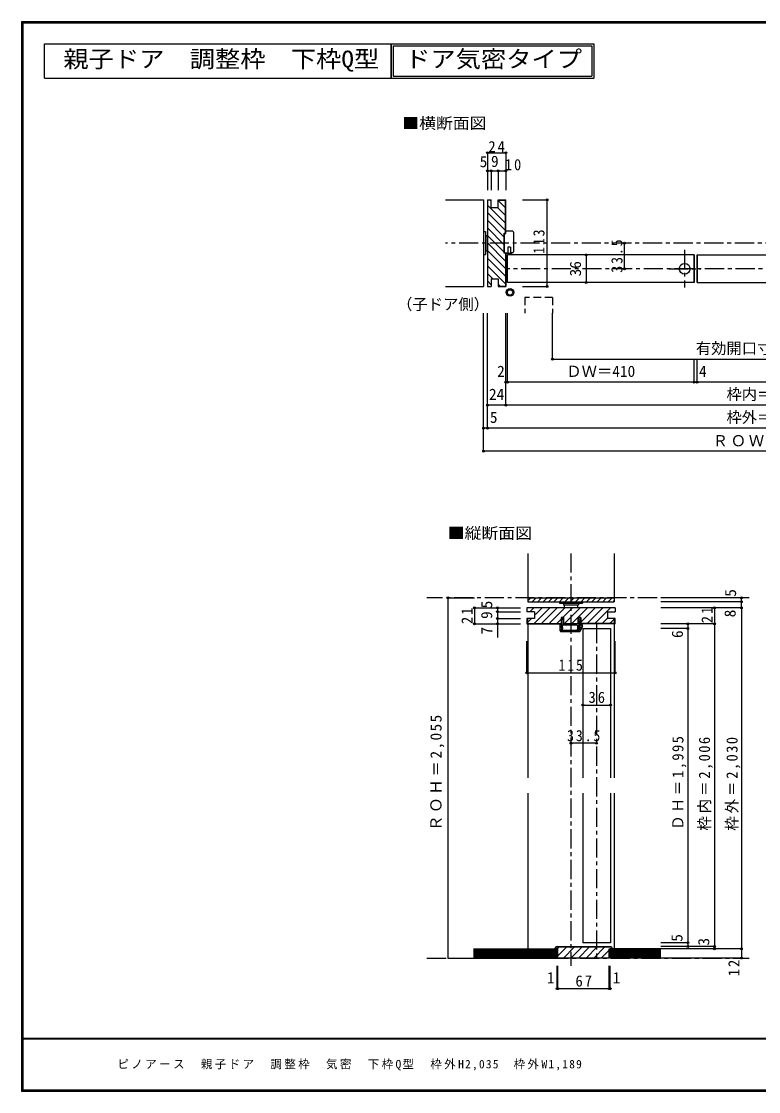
# Model space of a CAD drawing. Units: millimetres at full size, sheet at 1:5. Extents: x -973 to 977, y -718 to 696.
# Drawn here: x -973 to -11, y -701 to 696 of the extents above; entities that cross this region are included whole.
import ezdxf
from ezdxf.enums import TextEntityAlignment as Align

# ---------------------------------------------------------------- set-up
doc = ezdxf.new("R2010")
doc.units = ezdxf.units.MM
doc.header["$LTSCALE"] = 5
doc.header["$PDMODE"] = 32
doc.header["$PDSIZE"] = 2.5
for name, pattern in [('CHAIN1', [8, 5, -1, 1, -1]), ('DASHED1', [1.8, 1.2, -0.6]), ('DASHED2', [3, 2, -1])]:
    doc.linetypes.add(name, pattern=pattern)
for name, color, linetype in [('0-0_補助線', 7, 'Continuous'), ('0-1_通り芯', 4, 'CHAIN1'), ('0-3_仕上げ', 7, 'Continuous'), ('0-4_枠', 3, 'Continuous'), ('0-6_扉', 6, 'Continuous'), ('0-7_金物', 7, 'Continuous'), ('0-A_文字', 3, 'Continuous'), ('0-B_寸法', 7, 'Continuous'), ('0-C_ハッチ', 4, 'DASHED1'), ('F-1_枠', 6, 'Continuous'), ('F-A_文字', 7, 'Continuous')]:
    doc.layers.add(name, color=color, linetype=linetype)
doc.styles.add('ＭＳ ゴシック', font='')
doc.styles.get('ＭＳ ゴシック').set_extended_font_data('MS Gothic')

# ---------------------------------------------------------------- blocks, each defined once
blk = doc.blocks.new('02')
at = {"layer": '0-0_補助線'}
for p, q in [((-4.998, -10.239), (-4.998, 14.761)), ((5.802, 17.761), (-3.198, 17.761)), ((6.802, 16.761), (6.802, -9.239)), ((-4.998, -10.239), (-0.698, -10.239)), ((2.702, -3.239), (2.702, -10.239)), ((5.802, -10.239), (2.702, -10.239)), ((5.002, -10.239), (4.402, -10.839))]:
    blk.add_line(p, q, dxfattribs=at)
for points in [[(-4.998, 14.761), (-3.198, 14.761), (-3.198, 17.761)], [(-3.469, -10.239), (-2.869, -10.839), (4.402, -10.839)], [(2.702, -3.239), (-0.698, -3.239), (-0.698, -10.239)]]:
    blk.add_lwpolyline(points, dxfattribs=at)
for centre, start, end in [((5.802, 16.761), 0, 90), ((5.802, -9.239), 270, 0)]:
    blk.add_arc(centre, 1, start, end, dxfattribs=at)

msp = doc.modelspace()

# ---------------------------------------------------------------- linework, layer by layer
at = {"layer": '0-0_補助線'}
for p, q in [((-369.847, 463), (-369.847, 350)), ((-369.847, 421.5), (-367.347, 421.5)), ((-369.847, 421.5), (-369.847, 391.5)), ((-367.347, 421.5), (-367.347, 391.5)), ((-367.347, 416.5), (-365.347, 416.5)), ((-365.347, 416.5), (-365.347, 396.5)), ((-365.347, 415.5), (-364.847, 415.5)), ((-369.847, 391.5), (-367.347, 391.5)), ((-367.347, 396.5), (-365.347, 396.5)), ((-365.347, 397.5), (-364.847, 397.5)), ((-246.172, -86), (-244.672, -83)), ((-244.672, -83), (-242.772, -86)), ((-269.922, -99.5), (-269.922, -90.8)), ((-269.397, -90.602), (-267.947, -92.502)), ((-267.622, -86), (-268.772, -86)), ((-268.172, -93), (-268.422, -93)), ((-268.409, -93.387), (-267.936, -95.105)), ((-268.122, -93), (-267.872, -93)), ((-267.622, -90.5), (-267.622, -86)), ((-267.12, -93.834), (-266.808, -94.695)), ((-266.672, -92.5), (-266.672, -93)), ((-247.922, -92), (-266.172, -92)), ((-245.422, -90.5), (-266.122, -90.5)), ((-246.872, -95.469), (-247.69, -98.092)), ((-247.422, -92.5), (-247.422, -94.46)), ((-245.576, -96.017), (-246.354, -98.509)), ((-246.172, -86), (-245.422, -86)), ((-246.022, -92), (-246.022, -94.337)), ((-244.922, -92), (-246.022, -92)), ((-244.622, -93), (-245.874, -94.203)), ((-245.472, -95), (-245.422, -95)), ((-245.422, -86), (-245.422, -90.5)), ((-245.422, -99), (-245.422, -95)), ((-244.922, -91.2), (-244.922, -92)), ((-243.922, -91.2), (-244.922, -91.2)), ((-242.422, -91.9), (-244.922, -91.9)), ((-243.922, -93), (-244.622, -93)), ((-243.922, -91.2), (-243.922, -86)), ((-243.922, -86), (-242.772, -86)), ((-242.422, -91.2), (-243.922, -91.2)), ((-243.922, -100), (-243.922, -93)), ((-241.438, -93.491), (-243.922, -98.44)), ((-240.812, -93.805), (-243.922, -100)), ((-268.922, -100.5), (-244.422, -100.5)), ((-245.422, -99), (-268.422, -99))]:
    msp.add_line(p, q, dxfattribs=at)
at = {"layer": '0-0_補助線', "color": 3}
for p, q in [((-364.847, 463), (-359.847, 463)), ((-364.847, 463), (-364.847, 350)), ((-359.847, 453), (-359.847, 463)), ((-350.847, 462.5), (-341.347, 462.5)), ((-341.347, 419.491), (-341.347, 462.5)), ((-340.847, 419.491), (-340.847, 463)), ((-342.848, 419.491), (-340.847, 419.491)), ((-342.848, 393.491), (-342.848, 419.491)), ((-340.847, 393.491), (-342.848, 393.491)), ((-341.347, 393.491), (-341.347, 350.5)), ((-340.847, 393.491), (-340.847, 350)), ((-364.847, 350), (-359.847, 350)), ((-359.847, 360), (-359.847, 350)), ((-350.847, 350.5), (-341.347, 350.5)), ((-350.847, 350), (-340.847, 350)), ((-313.293, -69.5), (-313.293, -74.5)), ((-198.293, -69.5), (-313.293, -69.5)), ((-198.293, -69.5), (-198.293, -74.5)), ((-303.293, -74.5), (-313.293, -74.5)), ((-303.293, -83.5), (-313.293, -83.5)), ((-313.293, -83.5), (-313.293, -90.5)), ((-303.293, -74.5), (-303.293, -83.5)), ((-242.772, -82), (-246.472, -82)), ((-246.472, -90.5), (-246.472, -82)), ((-242.772, -82), (-242.772, -90.5)), ((-208.293, -74.5), (-208.293, -83.5)), ((-208.293, -74.5), (-198.293, -74.5)), ((-198.293, -83.5), (-208.293, -83.5)), ((-198.793, -90), (-198.793, -83.5)), ((-198.293, -90.5), (-198.293, -83.5)), ((-313.293, -90.5), (-268.772, -90.5)), ((-246.472, -90.5), (-265.072, -90.5)), ((-198.793, -90), (-242.772, -90)), ((-198.293, -90.5), (-242.772, -90.5))]:
    msp.add_line(p, q, dxfattribs=at)
at = {"layer": '0-0_補助線', "color": 4}
for p, q in [((-359.847, 461.034), (-361.813, 463)), ((-341.347, 452.434), (-350.847, 461.934)), ((-341.347, 462.333), (-341.514, 462.5)), ((-341.347, 432.635), (-364.847, 456.135)), ((-341.347, 442.534), (-351.813, 453)), ((-341.347, 422.735), (-364.847, 446.235)), ((-342.848, 414.337), (-364.847, 436.336)), ((-342.848, 404.437), (-364.847, 426.436)), ((-342.848, 394.538), (-364.847, 416.537)), ((-341.347, 383.137), (-364.847, 406.637)), ((-341.347, 373.238), (-364.847, 396.738)), ((-341.347, 363.338), (-364.847, 386.838)), ((-341.347, 353.439), (-364.847, 376.939)), ((-357.808, 360), (-364.847, 367.039)), ((-359.847, 352.14), (-364.847, 357.14)), ((-348.308, 350.5), (-350.847, 353.039)), ((-309.379, -74.5), (-304.379, -69.5)), ((-304.08, -90), (-283.58, -69.5)), ((-302.293, -78.313), (-293.479, -69.5)), ((-294.18, -90), (-273.68, -69.5)), ((-284.281, -90), (-263.781, -69.5)), ((-266.381, -82), (-253.881, -69.5)), ((-264.482, -90), (-243.982, -69.5)), ((-254.582, -90), (-234.082, -69.5)), ((-242.772, -88.089), (-224.183, -69.5)), ((-234.783, -90), (-214.283, -69.5)), ((-224.884, -90), (-204.384, -69.5)), ((-312.793, -88.814), (-307.479, -83.5)), ((-214.984, -90), (-208.484, -83.5)), ((-205.085, -90), (-198.793, -83.708)), ((-274.381, -90), (-268.772, -84.391)), ((-313.293, -154.267), (-313.293, -113.152)), ((-198.293, -154.267), (-198.293, -113.152)), ((-313.293, -154.267), (-198.293, -154.267))]:
    msp.add_line(p, q, dxfattribs=at)
at = {"layer": '0-0_補助線', "color": 6}
msp.add_line((-240.293, -96.5), (-204.293, -96.5), dxfattribs=at)
at = {"layer": '0-0_補助線', "color": 3}
for points in [[(-359.847, 453), (-350.847, 453), (-350.847, 463), (-340.847, 463)], [(-359.847, 360), (-350.847, 360), (-350.847, 350)], [(-312.793, -83.5), (-312.793, -90), (-268.772, -90)], [(-265.072, -90.5), (-265.072, -82), (-268.772, -82), (-268.772, -90.5)]]:
    msp.add_lwpolyline(points, dxfattribs=at)
at = {"layer": '0-0_補助線'}
for points in [[(-265.372, -86), (-266.872, -83), (-268.772, -86)], [(-268.422, -99), (-268.422, -96.9), (-266.422, -96.9), (-266.422, -95.7), (-268.422, -95.7), (-268.422, -93)], [(-267.622, -90.5), (-267.872, -90.5), (-267.872, -93)], [(-265.372, -86), (-266.122, -86), (-266.122, -90.5)]]:
    msp.add_lwpolyline(points, dxfattribs=at)
for radius in [5, 3.5]:
    msp.add_circle((-335.383, 342.158), radius, dxfattribs=at)
for centre, radius, start, end in [((-269.622, -90.8), 0.3, 41.34778, 180), ((-268.122, -93.3), 0.3, 90, 196.79003), ((-268.172, -92.7), 0.3, 270, 41.34778), ((-267.372, -94.9), 0.6, 196.79003, 270), ((-267.372, -94.9), 0.6, 270, 23.33765), ((-267.672, -93), 1, 303.47738, 0), ((-266.172, -92.5), 0.5, 90, 180), ((-247.922, -92.5), 0.5, 0, 90), ((-246.222, -94.46), 1.2, 180, 237.21126), ((-245.222, -94.337), 0.8, 180, 221.40962), ((-245.472, -94.5), 0.5, 143.61521, 270), ((-246.722, -95.66), 1.2, 342.67017, 41.40962), ((-242.422, -93), 1.8, 333.42485, 90), ((-242.422, -93), 1.1, 333.42485, 90), ((-268.922, -99.5), 1, 180, 270), ((-247.022, -98.3), 0.7, 162.67017, 342.67017), ((-244.422, -100), 0.5, 270, 0)]:
    msp.add_arc(centre, radius, start, end, dxfattribs=at)
for p in [(-313.293, -154.267), (-198.293, -154.267)]:
    msp.add_point(p, dxfattribs=at)
at = {"layer": '0-1_通り芯'}
for p, q in [((423.153, 406.5), (-419.847, 406.5)), ((344.153, 373), (-340.847, 373)), ((-255.793, 1.5), (-255.793, -536.5)), ((-23.347, -56.5), (-443.923, -56.5)), ((-222.293, -90.5), (-222.293, -526.5)), ((-443.923, -526.5), (-23.347, -526.5))]:
    msp.add_line(p, q, dxfattribs=at)
at = {"layer": '0-1_通り芯', "color": 7}
for p, q in [((-107.384, 397.796), (-107.384, 348.563)), ((-127.919, 373), (-86.133, 373))]:
    msp.add_line(p, q, dxfattribs=at)
at = {"layer": '0-1_通り芯', "color": 7, "linetype": 'Continuous'}
msp.add_circle((-107.384, 373), 7, dxfattribs=at)
at = {"layer": '0-3_仕上げ'}
for p, q in [((-419.847, 463), (-369.847, 463)), ((-419.847, 350), (-369.847, 350)), ((-312.293, 1.5), (-312.293, -61.5)), ((-199.293, 1.5), (-199.293, -61.5)), ((-312.293, -56.5), (-199.293, -56.5)), ((-312.293, -61.5), (-199.293, -61.5)), ((-382.963, -516), (-273.793, -516)), ((-138.347, -516), (-204.793, -516)), ((-382.963, -517.5), (-273.793, -517.5)), ((-382.963, -519), (-273.793, -519)), ((-382.963, -520.5), (-273.793, -520.5)), ((-382.963, -522), (-273.793, -522)), ((-382.963, -523.5), (-273.793, -523.5)), ((-382.963, -525), (-273.793, -525)), ((-138.347, -517.5), (-204.793, -517.5)), ((-138.347, -519), (-204.793, -519)), ((-138.347, -520.5), (-204.793, -520.5)), ((-138.347, -522), (-204.793, -522)), ((-138.347, -523.5), (-204.793, -523.5)), ((-138.347, -525), (-204.793, -525))]:
    msp.add_line(p, q, dxfattribs=at)
at = {"layer": '0-3_仕上げ', "color": 2}
for p, q in [((-382.963, -514.5), (-273.793, -514.5)), ((-273.793, -514.5), (-273.793, -526.5)), ((-204.793, -514.5), (-204.793, -526.5)), ((-138.347, -514.5), (-204.793, -514.5)), ((-382.963, -526.5), (-273.793, -526.5)), ((-138.347, -526.5), (-204.793, -526.5))]:
    msp.add_line(p, q, dxfattribs=at)
at = {"layer": '0-4_枠', "color": 4}
for p, q in [((-312.293, -90.5), (-312.293, -291.5)), ((-199.293, -90.5), (-199.293, -291.5)), ((-312.293, -311.5), (-312.293, -514.5)), ((-199.293, -311.5), (-199.293, -514.5))]:
    msp.add_line(p, q, dxfattribs=at)
at = {"layer": '0-4_枠'}
for p, q in [((-272.793, -514.5), (-276.793, -514.5)), ((-273.793, -511.5), (-204.793, -511.5)), ((-273.793, -512), (-204.793, -512)), ((-272.793, -526.5), (-272.793, -514.5)), ((-205.793, -526.5), (-272.793, -526.5))]:
    msp.add_line(p, q, dxfattribs=at)
msp.add_lwpolyline([(-205.793, -526.5), (-205.793, -514.5), (-201.793, -514.5)], dxfattribs=at)
for centre, radius, start, end in [((-273.793, -514.5), 3, 90, 180), ((-273.793, -514.5), 2.5, 90, 180), ((-204.793, -514.5), 3, 0, 90), ((-204.793, -514.5), 2.5, 0, 90)]:
    msp.add_arc(centre, radius, start, end, dxfattribs=at)
at = {"layer": '0-6_扉'}
for p, q in [((-94.884, 391), (-338.847, 391)), ((-338.847, 355), (-338.847, 391)), ((-94.884, 355), (-94.884, 391)), ((-94.884, 391), (-94.884, 355)), ((-90.884, 355), (-90.884, 391)), ((-90.884, 391), (-90.884, 355)), ((-90.884, 391), (115.635, 391)), ((-94.884, 355), (-338.847, 355)), ((-90.884, 355), (115.635, 355)), ((-240.293, -96.5), (-240.293, -291.5)), ((-204.293, -96.5), (-204.293, -291.5)), ((-240.293, -311.5), (-240.293, -506.5)), ((-204.293, -311.5), (-204.293, -506.5)), ((-204.293, -506.5), (-240.293, -506.5))]:
    msp.add_line(p, q, dxfattribs=at)
at = {"layer": '0-6_扉', "linetype": 'DASHED2'}
msp.add_line((-279.852, 335.71), (-279.852, 314.986), dxfattribs=at)
msp.add_lwpolyline([(-279.852, 335.71), (-315.852, 335.71), (-315.852, 314.986)], dxfattribs=at)
at = {"layer": '0-7_金物'}
for p, q in [((-270.793, -61.5), (-270.793, -63.5)), ((-270.793, -61.5), (-240.793, -61.5)), ((-270.793, -63.5), (-240.793, -63.5)), ((-265.793, -63.5), (-265.793, -65.5)), ((-265.793, -65.5), (-245.793, -65.5)), ((-264.793, -65.5), (-264.793, -69.5)), ((-246.793, -69.5), (-246.793, -65.5)), ((-245.793, -63.5), (-245.793, -65.5)), ((-240.793, -61.5), (-240.793, -63.5))]:
    msp.add_line(p, q, dxfattribs=at)
at = {"layer": '0-A_文字'}
for p, q in [((-943.333, 621.667), (-943.333, 666.667)), ((-943.333, 666.667), (-490.476, 666.667)), ((-490.476, 621.667), (-490.476, 666.667)), ((-490.476, 666.667), (-490.476, 621.667)), ((-487.976, 664.167), (-228.372, 664.167)), ((-487.976, 664.167), (-487.976, 624.167)), ((-228.372, 664.167), (-228.372, 624.167)), ((-943.333, 621.667), (-490.476, 621.667)), ((-490.476, 621.667), (-225.872, 621.667)), ((-487.976, 624.167), (-228.372, 624.167))]:
    msp.add_line(p, q, dxfattribs=at)
for points in [[(-490.476, 666.667), (-490.476, 621.667), (-490.476, 666.667)], [(-490.476, 666.667), (-225.872, 666.667), (-225.872, 621.667)]]:
    msp.add_lwpolyline(points, dxfattribs=at)
at = {"layer": '0-B_寸法', "color": 4}
for p, q in [((-364.847, 524.503), (-364.847, 475.461)), ((-364.847, 500.979), (-340.847, 500.979)), ((-359.847, 500.979), (-359.847, 475.461)), ((-350.847, 500.979), (-350.847, 475.461)), ((-318.987, 463), (-287.077, 463)), ((-287.077, 350), (-287.077, 463)), ((-185.837, 373), (-185.837, 406.5)), ((-235.837, 391), (-235.837, 355)), ((-318.987, 350), (-287.077, 350)), ((-369.823, 164.986), (-369.823, 314.986)), ((-364.847, 164.986), (-364.847, 314.986)), ((-364.847, 164.986), (-364.847, 314.986)), ((-340.847, 194.986), (-340.847, 314.986)), ((-338.847, 224.986), (-338.847, 314.986)), ((-279.852, 254.986), (-279.852, 314.986)), ((-279.852, 254.986), (284.158, 254.986)), ((-94.884, 224.986), (-94.884, 254.986)), ((-90.884, 224.986), (-90.884, 254.986)), ((344.153, 224.986), (-340.847, 224.986)), ((368.153, 194.986), (-364.847, 194.986)), ((-364.847, 164.986), (-369.823, 164.986)), ((-369.823, 134.986), (-369.823, 164.986)), ((368.153, 164.986), (-364.847, 164.986)), ((373.129, 134.986), (-369.823, 134.986)), ((-416.704, -56.5), (-381.704, -56.5)), ((-416.704, -56.5), (-416.704, -526.5)), ((-381.704, -69.5), (-321.704, -69.5)), ((-381.704, -69.5), (-381.704, -90.5)), ((-351.704, -69.5), (-351.704, -108.214)), ((-33.347, -56.5), (-138.347, -56.5)), ((-33.347, -61.5), (-138.347, -61.5)), ((-33.347, -69.5), (-138.347, -69.5)), ((-33.347, -69.5), (-138.347, -69.5)), ((-68.347, -69.5), (-68.347, -514.5)), ((-33.347, -61.5), (-33.347, -56.5)), ((-33.347, -69.5), (-33.347, -61.5)), ((-33.347, -68.5), (-33.347, -526.5)), ((-351.704, -74.5), (-321.704, -74.5)), ((-351.704, -83.5), (-321.704, -83.5)), ((-381.704, -90.5), (-321.704, -90.5)), ((-68.347, -90.5), (-138.347, -90.5)), ((-103.347, -96.5), (-138.347, -96.5)), ((-103.347, -90.5), (-103.347, -511.5)), ((-240.293, -196.311), (-204.293, -196.311)), ((-222.293, -246.311), (-255.793, -246.311)), ((-103.347, -506.5), (-138.347, -506.5)), ((-68.347, -511.5), (-138.347, -511.5)), ((-33.347, -514.5), (-138.347, -514.5)), ((-416.704, -526.5), (-381.704, -526.5)), ((-33.347, -526.5), (-138.347, -526.5)), ((-273.793, -566.5), (-273.793, -536.5)), ((-272.793, -566.5), (-272.793, -536.5)), ((-205.793, -566.5), (-205.793, -536.5)), ((-204.793, -566.5), (-204.793, -536.5)), ((-273.793, -566.5), (-272.793, -566.5)), ((-272.793, -566.5), (-205.793, -566.5)), ((-205.793, -566.5), (-204.793, -566.5))]:
    msp.add_line(p, q, dxfattribs=at)
msp.add_lwpolyline([(-364.847, 524.503), (-340.847, 524.503), (-340.847, 475.461)], dxfattribs=at)
at = {"layer": '0-B_寸法'}
for p in [(-364.847, 524.503), (-340.847, 524.503), (-364.847, 500.979), (-359.847, 500.979), (-350.847, 500.979), (-340.847, 500.979), (-287.077, 463), (-185.837, 406.5), (-235.837, 391), (-185.837, 373), (-287.077, 350), (-235.837, 355), (-279.852, 254.986), (-340.847, 224.986), (-338.847, 224.986), (-94.884, 224.986), (-90.884, 224.986), (-364.847, 194.986), (-340.847, 194.986), (-369.823, 164.986), (-364.847, 164.986), (-369.823, 134.986), (-416.704, -56.5), (-33.347, -56.5), (-381.704, -69.5), (-351.704, -69.5), (-68.347, -69.5), (-33.347, -61.5), (-33.347, -69.5), (-33.347, -69.5), (-351.704, -74.5), (-351.704, -83.5), (-381.704, -90.5), (-351.704, -90.5), (-103.347, -90.5), (-103.347, -96.5), (-68.347, -90.5), (-240.293, -196.311), (-204.293, -196.311), (-255.793, -246.311), (-222.293, -246.311), (-103.347, -506.5), (-103.347, -511.5), (-68.347, -511.5), (-68.347, -514.5), (-33.347, -514.5), (-33.347, -526.5), (-273.793, -566.5), (-272.793, -566.5), (-205.793, -566.5), (-204.793, -566.5)]:
    msp.add_point(p, dxfattribs=at)
at = {"layer": '0-C_ハッチ'}
for p, q in [((-312.293, -60.394), (-308.398, -56.5)), ((-306.327, -61.5), (-301.327, -56.5)), ((-299.256, -61.5), (-294.256, -56.5)), ((-292.185, -61.5), (-287.185, -56.5)), ((-285.114, -61.5), (-280.114, -56.5)), ((-278.043, -61.5), (-273.043, -56.5)), ((-270.972, -61.5), (-265.972, -56.5)), ((-263.901, -61.5), (-258.901, -56.5)), ((-256.83, -61.5), (-251.83, -56.5)), ((-249.759, -61.5), (-244.759, -56.5)), ((-242.688, -61.5), (-237.688, -56.5)), ((-235.616, -61.5), (-230.616, -56.5)), ((-228.545, -61.5), (-223.545, -56.5)), ((-221.474, -61.5), (-216.474, -56.5)), ((-214.403, -61.5), (-209.403, -56.5)), ((-207.332, -61.5), (-202.332, -56.5)), ((-200.261, -61.5), (-199.293, -60.532))]:
    msp.add_line(p, q, dxfattribs=at)
at = {"layer": '0-C_ハッチ', "linetype": 'Continuous'}
for p, q in [((-273.528, -514.5), (-271.028, -512)), ((-272.793, -523.664), (-261.128, -512)), ((-265.729, -526.5), (-251.229, -512)), ((-255.83, -526.5), (-241.329, -512)), ((-245.93, -526.5), (-231.43, -512)), ((-236.031, -526.5), (-221.53, -512)), ((-226.131, -526.5), (-211.631, -512)), ((-216.232, -526.5), (-205.793, -516.061))]:
    msp.add_line(p, q, dxfattribs=at)
at = {"layer": 'F-1_枠'}
for p, q in [((-973.347, 695.833), (-973.347, -700.833)), ((-973.347, 695.833), (976.653, 695.833)), ((-973.347, 695), (976.653, 695)), ((-973.347, 694.167), (976.653, 694.167)), ((-972.514, 695.833), (-972.514, -700.833)), ((-971.68, 695.833), (-971.68, -700.833)), ((976.653, -631.667), (-973.347, -631.667)), ((976.653, -632.5), (-973.347, -632.5)), ((976.653, -699.167), (-973.347, -699.167)), ((976.653, -700), (-973.347, -700)), ((976.653, -700.833), (-973.347, -700.833))]:
    msp.add_line(p, q, dxfattribs=at)

# ---------------------------------------------------------------- block references
at = {"layer": '0-0_補助線'}
msp.add_blockref('02', (-337.649, 404.23), dxfattribs=at)

# ---------------------------------------------------------------- texts
at = {"layer": '0-0_補助線', "insert": (-272.043, -151.767), "char_height": 14.66, "attachment_point": 7, "style": 'ＭＳ ゴシック'}
msp.add_mtext('\\T1.27;\\W0.9;115', dxfattribs=at)
at = {"layer": '0-A_文字', "style": 'ＭＳ ゴシック', "width": 1.1}
for s, p in [('親子ドア\u3000調整枠\u3000下枠Q型', (-918.542, 629.167)), ('ドア気密タイプ', (-472.351, 629.167))]:
    msp.add_text(s, height=21.99, dxfattribs=at).set_placement(p, align=Align.BOTTOM_LEFT)
at = {"layer": '0-A_文字', "color": 7, "style": 'ＭＳ ゴシック', "width": 1.1}
for s, p in [('■横断面図', (-476.07, 551.226)), ('■縦断面図', (-416.704, 16.256))]:
    msp.add_text(s, height=14.66, dxfattribs=at).set_placement(p, align=Align.BOTTOM_LEFT)
at = {"layer": '0-A_文字', "color": 7, "style": 'ＭＳ ゴシック'}
msp.add_text('（子ドア側）', height=14.66, dxfattribs=at).set_placement((-482.847, 314.986), align=Align.BOTTOM_LEFT)
at = {"layer": '0-B_寸法', "style": 'ＭＳ ゴシック'}
for s, p in [('5', (-375.016, 501.133)), ('9', (-360.23, 501.527)), ('有効開口寸法＝1,021', (-92.847, 257.486)), ('2', (-352.169, 227.486)), ('ＤＷ＝410', (-261.865, 227.486)), ('4', (-88.65, 227.486)), ('24', (-362.847, 197.486)), ('枠内＝1,141', (-52.847, 197.486)), ('5', (-361.701, 167.486)), ('枠外＝1,189', (-52.847, 167.486)), ('1', (-287.293, -564)), ('1', (-201.293, -564))]:
    msp.add_text(s, height=14.66, dxfattribs=at).set_placement(p, align=Align.BOTTOM_LEFT)
for s, p in [('36', (-238.337, 363)), ('5', (-35.847, -55.059)), ('5', (-354.204, -70.204)), ('9', (-354.204, -84)), ('8', (-36.47, -81.857)), ('7', (-354.204, -104.362)), ('6', (-105.275, -108.902)), ('5', (-105.847, -505.25)), ('3', (-70.847, -510.25))]:
    msp.add_text(s, height=14.66, rotation=90, dxfattribs=at).set_placement(p, align=Align.BOTTOM_LEFT)
at = {"layer": '0-B_寸法', "char_height": 14.66, "attachment_point": 7, "style": 'ＭＳ ゴシック'}
for s, insert in [('\\T1.27;\\W0.95;24', (-363.616, 525.084)), ('\\T1.27;\\W0.95;10', (-342.196, 501.33)), ('\\T1.18;ＲＯＷ＝1,199', (-70.847, 137.486)), ('\\T1.27;\\W0.95;36', (-232.918, -193.811)), ('\\T1.28;\\W0.9;33.5', (-260.918, -243.811)), ('\\T1.27;\\W0.95;67', (-249.918, -564))]:
    msp.add_mtext(s, dxfattribs=dict(at, insert=insert))
at = {"layer": '0-B_寸法', "char_height": 14.66, "attachment_point": 7, "rotation": 90, "style": 'ＭＳ ゴシック'}
for s, insert in [('\\T1.27;\\W0.9;113', (-290.155, 392.523)), ('\\T1.28;\\W0.9;33.5', (-188.337, 367.875)), ('\\T1.27;\\W0.95;21', (-70.847, -89.602)), ('\\T1.27;\\W0.95;21', (-384.204, -90.69)), ('\\T1.18;ＲＯＨ＝2,055', (-421.009, -360.523)), ('\\T1.19;\\W0.95;ＤＨ＝1,995', (-105.191, -359.273)), ('\\T1.19;\\W0.95;枠内＝2,006', (-70.51, -360.273)), ('\\T1.19;\\W0.95;枠外＝2,030', (-34.496, -360.397)), ('\\T1.27;\\W0.95;12', (-35.847, -550.32))]:
    msp.add_mtext(s, dxfattribs=dict(at, insert=insert))
at = {"layer": 'F-A_文字', "insert": (-847.938, -673.333), "char_height": 11, "attachment_point": 7, "style": 'ＭＳ ゴシック'}
msp.add_mtext('\\T1.21;ピノアース\u3000親子ドア\u3000調整枠\u3000気密\u3000下枠Q型\u3000枠外H2,035\u3000枠外W1,189', dxfattribs=at)

doc.saveas('drawing.dxf')
